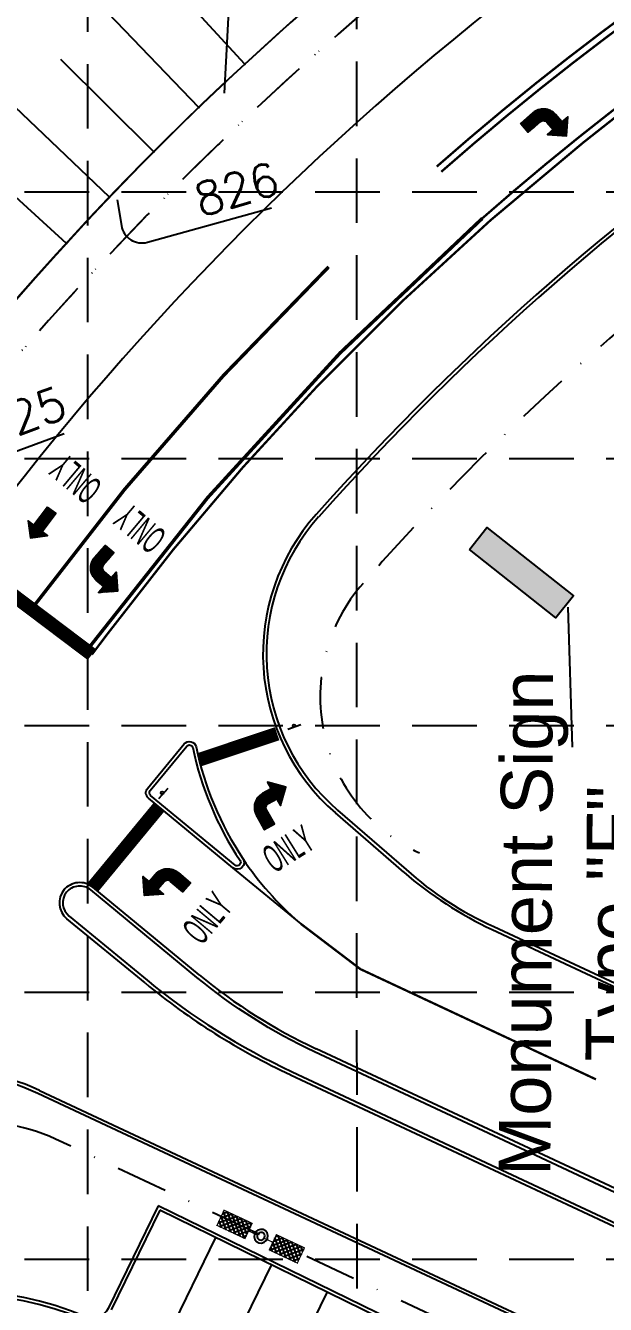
# Model space of a CAD drawing. Header units: inches. Extents: x -105549 to 5741, y -35602 to 5776.
# Drawn here: x 5381.9 to 5466.1, y 3908 to 4093.7 of the extents above; entities that cross this region are included whole.
import ezdxf

# ---------------------------------------------------------------- set-up
doc = ezdxf.new("R2010")
doc.units = ezdxf.units.IN
doc.header["$LTSCALE"] = 30
doc.header["$MEASUREMENT"] = 0
for name, pattern in [('DASHDOT2', [0.5, 0.25, -0.125, 0, -0.125]), ('HIDDEN', [0.375, 0.25, -0.125]), ('PHANTOM2', [1.25, 0.625, -0.125, 0.125, -0.125, 0.125, -0.125])]:
    doc.linetypes.add(name, pattern=pattern)
for name, color, linetype in [('A-SITE-CURB', 2, 'Continuous'), ('A-SITE-PKSTRIPE', 7, 'Continuous'), ('A-SITE-PROPERTY', 6, 'DASHDOT2'), ('A_SIT_CURB', 1, 'Continuous'), ('A_SIT_PROPERTY', 3, 'PHANTOM2'), ('C-BLDG-OTLN', 8, 'Continuous'), ('C-SIGN', 7, 'Continuous'), ('GRID', 254, 'HIDDEN'), ('L-LIGHT', 2, 'Continuous'), ('SITE-PARKING NOTES', 7, 'Continuous'), ('x37001pto$0$P-CONT-LAND', 1, 'Continuous'), ('x37001pto$0$P-CONT-MNR', 1, 'Continuous'), ('x37001pto$0$P-CONT-TXT', 1, 'Continuous')]:
    doc.layers.add(name, color=color, linetype=linetype)
doc.styles.add('HELV', font='')
doc.styles.get("Standard").update_dxf_attribs({"font": 'ARIAL.TTF'})
doc.styles.add('x37001pto$0$L80', font='simplex', dxfattribs={"height": 4.8})
doc.styles.get('HELV').set_extended_font_data('News Gothic MT')

# ---------------------------------------------------------------- blocks, each defined once
blk = doc.blocks.new('A$C063603EB')
at = {"layer": 'A_SIT_CURB'}
blk.add_line((0, 0.37), (2, 0.38), dxfattribs=at)
blk.add_circle((1, 0.19), 0.187, dxfattribs=at)

msp = doc.modelspace()

# ---------------------------------------------------------------- hatches: boundary and pattern name
at = {"layer": 'C-BLDG-OTLN'}
h = msp.add_hatch(dxfattribs=at)
h.set_pattern_fill('LINE', scale=0.333333, angle=257.9135, style=0)
h.set_pattern_definition([(79.778268, (5329.13587, 4080.87677), (-0.041005349, 0.007394084), [])])
h.paths.add_polyline_path([(5455.53, 4081), (5453.78, 4079.46), (5454.87, 4078.21), (5456.63, 4079.74, -0.414214), (5457.57, 4079.68), (5458.5, 4078.61), (5457.66, 4077.88), (5460.42, 4077.69), (5460.6, 4080.44), (5459.76, 4079.71), (5458.83, 4080.78, 0.414214)])
h = msp.add_hatch(dxfattribs=at)
h.set_pattern_fill('LINE', scale=0.333333, angle=7.7184, style=0)
h.set_pattern_definition([(7.71843, (5067.65466, 3954.57132), (-0.0055960395, 0.0412891687), [])])
h.paths.add_polyline_path([(5386.31, 4022.88), (5385.12, 4023.79), (5383.13, 4021.17), (5382.33, 4021.78), (5382.66, 4019.33), (5385.12, 4019.66), (5384.32, 4020.26)])
h = msp.add_hatch(dxfattribs=at)
h.set_pattern_fill('LINE', scale=0.333333, angle=639.3944, style=0)
h.set_pattern_definition([(190.543937, (5391.36345, 4142.85719), (-0.007624562, 0.04096312), [])])
h.paths.add_polyline_path([(5391.95, 4016.46), (5393.48, 4018.23), (5394.74, 4017.14), (5393.21, 4015.37, 0.414214), (5393.28, 4014.43), (5394.35, 4013.5), (5395.09, 4014.35), (5395.29, 4011.6), (5392.53, 4011.4), (5393.27, 4012.24), (5392.19, 4013.17, -0.414214)])
h = msp.add_hatch(dxfattribs=at)
h.set_pattern_fill('LINE', scale=0.333333, angle=517.9433, style=0)
h.set_pattern_definition([(157.943295, (5389.625358, 3855.280807), (-0.015646835, -0.038617194), [])])
h.paths.add_polyline_path([(5415.43, 3979.02), (5416.57, 3976.98), (5418.03, 3977.8), (5416.88, 3979.83, -0.414214), (5417.14, 3980.74), (5418.37, 3981.43), (5418.92, 3980.46), (5419.67, 3983.12), (5417.01, 3983.86), (5417.56, 3982.89), (5416.32, 3982.19, 0.414214)])
h = msp.add_hatch(dxfattribs=at)
h.set_pattern_fill('LINE', scale=0.333333, angle=549.3944, style=0)
h.set_pattern_definition([(100.543937, (5530.467145, 3971.299853), (0.04096312, 0.007624562), [])])
h.paths.add_polyline_path([(5404.07, 3970.71), (5405.84, 3969.19), (5404.75, 3967.92), (5402.98, 3969.45, 0.414214), (5402.04, 3969.38), (5401.11, 3968.31), (5401.96, 3967.58), (5399.21, 3967.38), (5399.01, 3970.13), (5399.85, 3969.4), (5400.78, 3970.47, -0.414214)])
at = {"layer": 'L-LIGHT'}
h = msp.add_hatch(dxfattribs=at)
h.set_pattern_fill('NET', scale=4.166667, angle=199.9054, style=0)
h.set_pattern_definition([(289.905378, (763.93235, 11386.22475), (-0.489716758, -0.17732698), []), (199.905378, (763.93235, 11386.22475), (-0.17732698, 0.489716758), [])])
h.paths.add_polyline_path([(5409.7, 3919.5), (5413.77, 3917.59), (5414.81, 3919.8), (5410.73, 3921.71)])
h = msp.add_hatch(dxfattribs=at)
h.set_pattern_fill('NET', scale=4.166667, angle=199.9054, style=0)
h.set_pattern_definition([(199.905378, (14131.4991, 5125.9288), (0.17732698, -0.489716758), []), (289.905378, (14131.4991, 5125.9288), (0.489716758, 0.17732698), [])])
h.paths.add_polyline_path([(5421.36, 3914.03), (5417.29, 3915.94), (5418.32, 3918.15), (5422.4, 3916.24)])

# ---------------------------------------------------------------- linework, layer by layer
at = {"layer": 'A-SITE-CURB', "color": 7}
for p, q in [((5436.81, 3970.78), (5426.89, 3979.39)), ((5427.21, 3979.77), (5437.14, 3971.16)), ((5407.11, 3955.88), (5391.7, 3968.59)), ((5399.26, 3954.7), (5387.93, 3964.02)), ((5449.85, 3962.89), (5560.23, 3911.2)), ((5473.02, 3922.23), (5424.08, 3945.15)), ((5420.39, 3941.35), (5551.19, 3880.1)), ((5539.02, 3865.92), (5383.72, 3938.65)), ((5383.93, 3939.1), (5539.24, 3866.37)), ((5401.42, 3921.69), (5394.36, 3907.23)), ((5531.45, 3858.66), (5401.19, 3922.36)), ((5530.78, 3858.43), (5401.42, 3921.69))]:
    msp.add_line(p, q, dxfattribs=at)
for points in [[(5599.54, 4122.13, 0.359138), (5582.2, 4128.45, 0.126566), (5424.46, 4022.36)], [(5423.87, 3944.7, -0.06301), (5406.79, 3955.5), (5391.38, 3968.2, 0.414546), (5387.86, 3967.86, 0.404462), (5388.25, 3964.41), (5399.58, 3955.08, 0.062725), (5420.61, 3941.81)], [(5449.64, 3962.44), (5560.02, 3910.75, 0.414214), (5573.31, 3915.56)], [(5420.61, 3941.81), (5551.4, 3880.55, 0.414214), (5557.38, 3882.72), (5559.08, 3886.34, 0.414214), (5556.91, 3892.33), (5513.22, 3912.79, 0.065004), (5507.18, 3914.71), (5479.1, 3919.77, -0.065004), (5472.81, 3921.77), (5423.87, 3944.7)], [(5401.19, 3922.36), (5393.91, 3907.45, -0.397348), (5390.7, 3906.24, 0.397511), (5328.41, 3882.76)]]:
    msp.add_lwpolyline(points, format="xyb", dxfattribs=at)
for points in [[(5413.47, 3972.76, -0.863365), (5412, 3971.43), (5399.75, 3981.54, -0.414214), (5399.61, 3982.94), (5404.93, 3989.39, -0.629376), (5406.68, 3988.96, 0.096139)], [(5413.06, 3972.48, -0.863365), (5412.32, 3971.81), (5400.07, 3981.92, -0.414214), (5400, 3982.62), (5405.32, 3989.07, -0.629376), (5406.19, 3988.86, 0.096139)]]:
    msp.add_lwpolyline(points, format="xyb", close=True, dxfattribs=at)
for centre, radius, start, end in [((5710.1, 3767.12), 436.89, 110.9644, 143.5185), ((5709.56, 3768.09), 435.79, 110.9445, 142.4089), ((5709.56, 3768.88), 418, 110.6177, 143.1919), ((5709.51, 3768.82), 382, 109.4943, 138.3487), ((5446.87, 4002.43), 30.5, 138.3477, 229.0559), ((5446.87, 4002.43), 30, 138.3477, 229.0559), ((5473.18, 4012.7), 55.5, 229.0559, 244.9054), ((5470.07, 4007.91), 49.35, 228.1422, 245.8187), ((5389.84, 3966.34), 3, 140.5487, 230.5487), ((5389.79, 3966.27), 3, 50.4837, 140.5487), ((5462.81, 4031.91), 100, 230.5487, 244.9054), ((5458.01, 4017.6), 80, 230.4837, 244.9054), ((5371, 3911.48), 30.5, 64.9054, 131.2901), ((5371, 3911.48), 30, 64.9054, 131.2901), ((5372, 3861.49), 48, 67.3161, 153.9973)]:
    msp.add_arc(centre, radius, start, end, dxfattribs=at)
at = {"layer": 'A-SITE-PKSTRIPE', "color": 7}
for p, q in [((5413.76, 4088.11), (5400.86, 4102.06)), ((5407.08, 4081.8), (5393.89, 4095.48)), ((5400.54, 4075.36), (5387.06, 4088.75)), ((5394.13, 4068.78), (5380.38, 4081.89)), ((5387.86, 4062.06), (5373.84, 4074.88)), ((5421.9, 3963.26), (5412, 3971.43)), ((5409.5, 3917.75), (5401.61, 3901.56)), ((5417.59, 3913.8), (5409.69, 3897.61)), ((5425.68, 3909.86), (5417.78, 3893.65))]:
    msp.add_line(p, q, dxfattribs=at)
for points, const_width in [([(5662, 4171.58, 0.007549), (5649.87, 4169.96, 0.036855), (5591.63, 4156.85, 0.084141), (5470.38, 4096.32, 0.011168), (5455.99, 4085.32, 0.011607), (5441.58, 4073.21)], 0.333), ([(5662, 4170.57, 0.007476), (5650.01, 4168.97, 0.036855), (5591.92, 4155.89, 0.084141), (5470.97, 4095.52, 0.011168), (5456.62, 4084.54, 0.011607), (5442.24, 4072.46)], 0.333), ([(5662, 4161.51, 0.006802), (5651.34, 4160.07, 0.036855), (5594.54, 4147.28, 0.084141), (5476.28, 4088.25, 0.01119), (5462.22, 4077.49, 0.011585), (5448.19, 4065.7)], 0.333), ([(5662, 4160.5, 0.006726), (5651.49, 4159.08, 0.036855), (5594.83, 4146.32, 0.084141), (5476.87, 4087.44, 0.01119), (5462.85, 4076.71, 0.033403), (5424.05, 4041.11, 0.029803), (5393.71, 4005.24, -0.001169), (5391.55, 4002.37)], 0.333), ([(5425.91, 4058.66, 0.040623), (5382.82, 4009.01)], 0.5)]:
    msp.add_lwpolyline(points, format="xyb", dxfattribs=dict(at, const_width=const_width))
at = {"layer": 'A-SITE-PKSTRIPE', "color": 7, "const_width": 0.333}
msp.add_lwpolyline([(5421.9, 3963.26), (5430.51, 3956.71), (5464.69, 3940.7)], dxfattribs=at)
at = {"layer": 'A-SITE-PKSTRIPE', "color": 7}
msp.add_arc((5451.82, 3998.34), 46.11, 213.7083, 229.0559, dxfattribs=at)
for p in [(5413.76, 4088.11), (5407.08, 4081.8), (5400.54, 4075.36), (5394.13, 4068.78), (5387.86, 4062.06)]:
    msp.add_point(p, dxfattribs=at)
at = {"layer": 'A-SITE-PROPERTY', "color": 7}
msp.add_line((5662, 3802.91), (5386.27, 3932.04), dxfattribs=at)
for centre, radius, start, end in [((5753.76, 3720.46), 494.94, 100.6841, 142.2303), ((5753.76, 3720.46), 494.94, 109.5116, 142.2303), ((5753.76, 3720.46), 494.94, 109.5116, 142.2303), ((5753.76, 3720.46), 494.94, 109.5116, 142.2303), ((5709.56, 3768.11), 370.79, 97.3691, 138.7272), ((5449.68, 3996.21), 25, 138.7272, 244.9054), ((5375.67, 3909.4), 25, 64.9054, 136.1974)]:
    msp.add_arc(centre, radius, start, end, dxfattribs=at)
at = {"layer": 'C-BLDG-OTLN', "color": 7}
for points in [[(5458.83, 4080.78, 0.414214), (5455.53, 4081), (5453.78, 4079.46), (5454.87, 4078.21), (5456.63, 4079.74, -0.414214), (5457.57, 4079.68), (5458.5, 4078.61), (5457.66, 4077.88), (5460.42, 4077.69), (5460.6, 4080.44), (5459.76, 4079.71)], [(5392.19, 4013.17, -0.414214), (5391.95, 4016.46), (5393.48, 4018.23), (5394.74, 4017.14), (5393.21, 4015.37, 0.414214), (5393.28, 4014.43), (5394.35, 4013.5), (5395.09, 4014.35), (5395.29, 4011.6), (5392.53, 4011.4), (5393.27, 4012.24)], [(5416.32, 3982.19, 0.414214), (5415.43, 3979.02), (5416.57, 3976.98), (5418.03, 3977.8), (5416.88, 3979.83, -0.414214), (5417.14, 3980.74), (5418.37, 3981.43), (5418.92, 3980.46), (5419.67, 3983.12), (5417.01, 3983.86), (5417.56, 3982.89)], [(5400.78, 3970.47, -0.414214), (5404.07, 3970.71), (5405.84, 3969.19), (5404.75, 3967.92), (5402.98, 3969.45, 0.414214), (5402.04, 3969.38), (5401.11, 3968.31), (5401.96, 3967.58), (5399.21, 3967.38), (5399.01, 3970.13), (5399.85, 3969.4)]]:
    msp.add_lwpolyline(points, format="xyb", close=True, dxfattribs=at)
at = {"layer": 'C-BLDG-OTLN', "color": 7, "const_width": 0.5}
msp.add_lwpolyline([(5448.2, 4065.7, 0.053838), (5390.73, 4002.87)], format="xyb", dxfattribs=at)
at = {"layer": 'C-BLDG-OTLN', "color": 7}
msp.add_lwpolyline([(5385.12, 4023.79), (5383.13, 4021.17), (5382.33, 4021.78), (5382.66, 4019.33), (5385.12, 4019.66), (5384.32, 4020.26), (5386.31, 4022.88)], close=True, dxfattribs=at)
at = {"layer": 'C-BLDG-OTLN', "color": 7, "const_width": 2}
for points in [[(5372.8, 4016.53), (5391.55, 4002.37)], [(5407.16, 3987.11), (5418.43, 3990.88)], [(5391.7, 3968.59), (5401.31, 3980.25)]]:
    msp.add_lwpolyline(points, dxfattribs=at)
at = {"layer": 'C-SIGN', "color": 7}
msp.add_lwpolyline([(5446.34, 4017.64), (5448.87, 4020.84), (5461.41, 4010.9), (5458.87, 4007.7)], close=True, dxfattribs=at)
for points in [[(5448.87, 4020.84), (5446.34, 4017.64), (5458.87, 4007.7)], [(5458.87, 4007.7), (5461.41, 4010.9), (5448.87, 4020.84)]]:
    msp.add_solid(points, dxfattribs=at)
at = {"layer": 'GRID', "color": 253, "linetype": 'HIDDEN', "ltscale": 1.25}
for p, q in [((5390.99, 3488.11), (5390.87, 5735.41)), ((5430.08, 3488.47), (5429.78, 5736.28)), ((4228.65, 4069.56), (5700.8, 4069.56)), ((4228.65, 4030.82), (5700.8, 4030.82)), ((4228.65, 3992.08), (5700.8, 3992.08)), ((4228.65, 3953.34), (5700.8, 3953.34)), ((4228.65, 3914.6), (5700.8, 3914.6))]:
    msp.add_line(p, q, dxfattribs=at)
at = {"layer": 'L-LIGHT', "color": 7, "const_width": 0.167}
for points in [[(5409.7, 3919.5), (5413.77, 3917.59), (5414.81, 3919.8), (5410.73, 3921.71), (5409.7, 3919.5)], [(5415.53, 3918.11), (5414.23, 3918.72)], [(5416.57, 3917.63), (5417.87, 3917.02)], [(5421.36, 3914.03), (5417.29, 3915.94), (5418.32, 3918.15), (5422.4, 3916.24), (5421.36, 3914.03)]]:
    msp.add_lwpolyline(points, dxfattribs=at)
at = {"layer": 'L-LIGHT', "color": 7, "extrusion": (0, 0, -1)}
for major_axis in [(-0.644, -0.765), (-0.361, -0.429)]:
    msp.add_ellipse((5416.08, 3917.93), major_axis=major_axis, ratio=1, start_param=0.786837, end_param=7.070022, dxfattribs=at)
at = {"layer": 'SITE-PARKING NOTES', "color": 7}
msp.add_line((5460.6, 4009.27), (5461.22, 3988.91), dxfattribs=at)
at = {"layer": 'x37001pto$0$P-CONT-LAND', "color": 43, "flags": 128}
for points, elevation in [([(5395.23, 4068.39), (5395.84, 4064.65, 0.44642), (5399.6, 4062.24), (5417.59, 4067.22)], 826), ([(5364.87, 4032.97), (5365.59, 4029.96, 0.44833), (5369.54, 4027.85), (5387.52, 4034.45)], 825)]:
    msp.add_lwpolyline(points, format="xyb", dxfattribs=dict(at, elevation=elevation))
at = {"layer": 'x37001pto$0$P-CONT-MNR', "color": 43, "elevation": 826, "flags": 128}
msp.add_lwpolyline([(5410.79, 4083.88), (5414.07, 4146.12), (5450.66, 4275.58), (5542.09, 4267.05), (5589.48, 4364.39), (5619.42, 4365.34)], dxfattribs=at)

# ---------------------------------------------------------------- block references
at = {"layer": 'A_SIT_PROPERTY', "color": 7}
for p, rotation in [((5421.75, 3992.54), 199.7163033773785), ((5402.28, 3983.17), 228.5200792839677)]:
    msp.add_blockref('A$C063603EB', p, dxfattribs=dict(at, rotation=rotation))

# ---------------------------------------------------------------- texts
at = {"layer": 'C-BLDG-OTLN', "color": 7, "style": 'HELV', "width": 0.5}
for rotation, p in [(139.9433, (5393.29, 4027.06)), (139.9433, (5402.62, 4019.86)), (31.976, (5418.02, 3970.55)), (49.9433, (5407.47, 3960.04))]:
    msp.add_text('ONLY', height=4, rotation=rotation, dxfattribs=at).set_placement(p)
at = {"layer": 'SITE-PARKING NOTES', "color": 7, "insert": (5461.91, 3963.34), "char_height": 7.5, "attachment_point": 5, "rotation": 89.6773}
msp.add_mtext('{\\fArial|b0|i0|c0|p34;Monument Sign \\PType "F"}', dxfattribs=at)
at = {"layer": 'x37001pto$0$P-CONT-TXT', "color": 43, "style": 'x37001pto$0$L80'}
for s, rotation, p in [('826', 16.4361, (5407.31, 4065.91, 828)), ('825', 20.1719, (5376.77, 4032.7, 828))]:
    msp.add_text(s, height=4.8, rotation=rotation, dxfattribs=at).set_placement(p)

doc.saveas('drawing.dxf')
